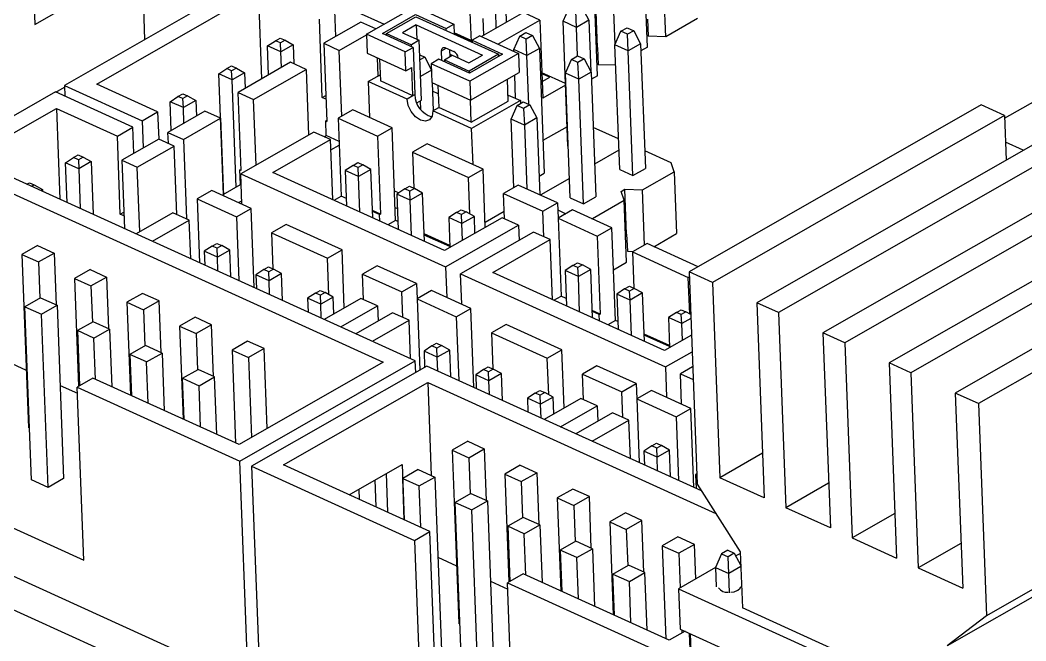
# Model space of a CAD drawing. Header units: millimetres. Extents: x 0 to 279, y 0 to 216.
# Drawn here: x 194.03 to 211.72, y 68.95 to 79.87 of the extents above; entities that cross this region are included whole.
import ezdxf

# ---------------------------------------------------------------- set-up
doc = ezdxf.new("R2010")
doc.units = ezdxf.units.MM

msp = doc.modelspace()

# ---------------------------------------------------------------- linework, layer by layer
at = {"color": 7, "linetype": 'Continuous', "lineweight": 25}
for p, q in [((196.221, 79.531), (196.109, 82.504)), ((194.224, 81.426), (194.286, 79.795)), ((202.583, 79.835), (202.545, 80.859)), ((198.283, 80.774), (200.427, 79.798)), ((194.286, 79.795), (195.519, 80.501)), ((198.199, 80.662), (194.807, 78.722)), ((205.383, 79.579), (205.341, 80.669)), ((195.372, 78.746), (198.216, 80.373)), ((198.216, 80.373), (198.274, 78.838)), ((205.061, 79.395), (205.019, 80.485)), ((204.184, 79.387), (204.154, 80.176)), ((204.49, 79.44), (204.462, 80.166)), ((199.581, 79.585), (199.563, 80.042)), ((200.118, 79.622), (200.975, 80.112)), ((200.975, 80.112), (201.656, 79.802)), ((201.939, 80.005), (201.958, 79.488)), ((202.878, 80.003), (202.14, 79.582)), ((202.402, 79.731), (202.391, 80.024)), ((203.169, 79.871), (202.878, 80.003)), ((203.579, 79.85), (203.683, 80.089)), ((203.812, 79.744), (203.8, 80.036)), ((203.909, 80.099), (204.031, 79.87)), ((204.182, 78.892), (204.14, 79.982)), ((199.341, 78.512), (199.289, 79.885)), ((200.018, 79.835), (199.367, 79.463)), ((200.282, 79.715), (200.018, 79.835)), ((200.401, 79.634), (200.983, 79.967)), ((200.471, 79.637), (200.985, 79.931)), ((200.983, 79.967), (201.519, 79.723)), ((200.985, 79.931), (202.44, 79.269)), ((201.519, 79.723), (201.656, 79.802)), ((201.656, 79.802), (201.663, 79.623)), ((202.183, 79.606), (202.172, 79.899)), ((202.431, 79.449), (203.169, 79.871)), ((203.169, 79.871), (203.221, 78.498)), ((203.812, 79.744), (203.579, 79.85)), ((203.662, 77.655), (203.579, 79.85)), ((204.031, 79.87), (203.812, 79.744)), ((204.031, 79.87), (204.065, 78.967)), ((205.063, 79.89), (205.074, 79.589)), ((205.94, 79.898), (205.383, 79.579)), ((200.799, 79.312), (200.118, 79.622)), ((200.118, 79.622), (200.131, 79.288)), ((200.937, 79.39), (200.401, 79.634)), ((200.471, 79.637), (200.908, 79.438)), ((200.473, 79.601), (200.471, 79.637)), ((200.994, 79.786), (200.754, 79.649)), ((200.754, 79.649), (201.045, 79.517)), ((200.994, 79.786), (202.158, 79.257)), ((200.994, 79.786), (201.003, 79.536)), ((201.52, 79.688), (201.519, 79.723)), ((201.958, 79.512), (201.662, 79.647)), ((201.958, 79.494), (201.663, 79.629)), ((202.813, 79.591), (202.922, 79.654)), ((202.922, 79.654), (203.039, 79.601)), ((203.831, 79.24), (203.812, 79.744)), ((204.488, 79.436), (204.592, 79.676)), ((204.592, 79.676), (204.702, 79.738)), ((204.709, 79.623), (204.592, 79.676)), ((204.702, 79.738), (204.819, 79.685)), ((204.819, 79.685), (204.709, 79.623)), ((204.721, 79.331), (204.709, 79.623)), ((204.819, 79.685), (204.94, 79.456)), ((198.378, 79.417), (198.516, 79.509)), ((198.516, 79.509), (198.598, 79.556)), ((198.603, 79.469), (198.516, 79.509)), ((198.598, 79.556), (198.685, 79.516)), ((198.685, 79.516), (198.603, 79.469)), ((198.611, 79.311), (198.603, 79.469)), ((198.685, 79.516), (198.83, 79.436)), ((199.367, 79.463), (199.419, 78.089)), ((199.367, 79.463), (199.64, 79.339)), ((199.64, 79.339), (200.118, 79.612)), ((201.045, 79.517), (200.908, 79.438)), ((200.909, 79.403), (200.908, 79.438)), ((201.085, 78.46), (201.045, 79.517)), ((201.976, 79.488), (201.969, 79.483)), ((202.112, 79.594), (201.975, 79.516)), ((201.975, 79.516), (202.511, 79.272)), ((201.975, 79.516), (201.976, 79.48)), ((202.112, 79.594), (202.793, 79.284)), ((202.709, 79.352), (202.813, 79.591)), ((202.929, 79.538), (202.813, 79.591)), ((203.039, 79.601), (202.929, 79.538)), ((202.941, 79.246), (202.929, 79.538)), ((203.039, 79.601), (203.161, 79.372)), ((204.94, 79.456), (204.721, 79.331)), ((204.94, 79.456), (205.024, 77.261)), ((205.383, 79.579), (205.074, 79.589)), ((198.611, 79.311), (198.378, 79.417)), ((198.397, 78.908), (198.378, 79.417)), ((198.83, 79.436), (198.611, 79.311)), ((198.621, 79.036), (198.611, 79.311)), ((198.83, 79.436), (198.843, 79.103)), ((199.684, 78.181), (199.64, 79.339)), ((200.131, 79.288), (200.812, 78.978)), ((200.799, 79.312), (200.937, 79.39)), ((200.812, 78.978), (200.799, 79.312)), ((200.937, 79.39), (200.968, 78.562)), ((201.055, 79.262), (201.144, 79.221)), ((201.446, 79.158), (201.44, 79.33)), ((201.509, 79.383), (201.655, 79.317)), ((201.579, 79.351), (201.584, 79.227)), ((201.582, 79.273), (201.73, 79.206)), ((202.44, 79.269), (201.926, 78.975)), ((202.511, 79.272), (201.928, 78.939)), ((202.793, 79.284), (201.937, 78.794)), ((202.44, 79.269), (202.442, 79.233)), ((202.941, 79.246), (202.709, 79.352)), ((202.71, 79.322), (202.709, 79.352)), ((202.793, 79.284), (202.806, 78.951)), ((203.161, 79.372), (202.941, 79.246)), ((203.161, 79.372), (203.244, 77.177)), ((204.184, 79.387), (204.163, 79.375)), ((204.184, 79.387), (204.195, 79.086)), ((204.721, 79.331), (204.488, 79.436)), ((204.572, 77.242), (204.488, 79.436)), ((204.804, 77.136), (204.721, 79.331)), ((205.061, 79.395), (204.945, 79.329)), ((198.784, 79.129), (197.859, 78.6)), ((199.057, 79.005), (198.784, 79.129)), ((200.322, 78.89), (200.31, 79.207)), ((200.347, 79.19), (200.362, 78.801)), ((201.144, 79.221), (201.058, 79.171)), ((201.144, 79.221), (201.259, 79.005)), ((201.392, 79.183), (201.255, 79.104)), ((201.937, 78.794), (201.255, 79.104)), ((201.255, 79.104), (201.268, 78.771)), ((201.928, 78.939), (201.392, 79.183)), ((201.49, 79.174), (201.627, 79.252)), ((201.49, 79.174), (201.491, 79.138)), ((201.49, 79.174), (201.926, 78.975)), ((201.627, 79.252), (201.918, 79.12)), ((201.918, 79.12), (202.158, 79.257)), ((202.974, 78.388), (202.941, 79.246)), ((203.618, 78.939), (203.722, 79.178)), ((203.722, 79.178), (203.832, 79.24)), ((203.838, 79.125), (203.722, 79.178)), ((203.832, 79.24), (203.948, 79.187)), ((203.948, 79.187), (203.838, 79.125)), ((203.851, 78.833), (203.838, 79.125)), ((203.948, 79.187), (204.07, 78.958)), ((204.502, 79.076), (204.195, 79.086)), ((211.344, 78.144), (213.229, 79.223)), ((197.521, 78.927), (197.659, 79.019)), ((197.754, 78.821), (197.521, 78.927)), ((197.602, 76.805), (197.521, 78.927)), ((197.659, 79.019), (197.741, 79.066)), ((197.746, 78.979), (197.659, 79.019)), ((197.741, 79.066), (197.829, 79.026)), ((197.829, 79.026), (197.746, 78.979)), ((197.754, 78.821), (197.746, 78.979)), ((197.973, 78.946), (197.754, 78.821)), ((197.829, 79.026), (197.973, 78.946)), ((197.973, 78.946), (197.984, 78.671)), ((198.132, 78.476), (199.057, 79.005)), ((199.057, 79.005), (199.101, 77.848)), ((200.15, 78.792), (200.358, 78.911)), ((200.812, 78.978), (200.915, 79.037)), ((200.934, 78.542), (200.915, 79.037)), ((201.26, 78.988), (201.069, 78.879)), ((201.926, 78.975), (201.928, 78.939)), ((201.949, 78.461), (202.806, 78.951)), ((203.62, 78.756), (203.204, 78.945)), ((203.341, 78.865), (203.205, 78.927)), ((203.851, 78.833), (203.618, 78.939)), ((203.701, 76.744), (203.618, 78.939)), ((204.07, 78.958), (203.851, 78.833)), ((204.07, 78.958), (204.153, 76.763)), ((196.445, 78.258), (195.372, 78.746)), ((197.825, 76.933), (197.754, 78.821)), ((200.15, 78.792), (200.174, 78.158)), ((200.831, 78.482), (200.15, 78.792)), ((200.934, 78.541), (200.362, 78.801)), ((201.268, 78.771), (201.949, 78.461)), ((201.275, 78.768), (201.293, 78.278)), ((201.937, 78.794), (201.949, 78.461)), ((202.612, 78.445), (202.598, 78.832)), ((202.741, 78.492), (202.726, 78.905)), ((203.21, 78.79), (203.341, 78.865)), ((203.934, 76.638), (203.851, 78.833)), ((204.182, 78.892), (204.075, 78.831)), ((194.646, 78.607), (192.11, 77.156)), ((196.01, 77.986), (194.646, 78.607)), ((194.654, 78.603), (194.808, 78.691)), ((194.807, 78.722), (194.814, 78.53)), ((194.807, 78.722), (196.171, 78.101)), ((196.802, 78.528), (196.885, 78.575)), ((196.885, 78.575), (196.972, 78.536)), ((197.911, 77.227), (197.859, 78.6)), ((197.859, 78.6), (198.132, 78.476)), ((200.934, 78.542), (200.968, 78.562)), ((201.381, 78.572), (201.28, 78.618)), ((201.375, 78.722), (201.39, 78.335)), ((203.622, 78.727), (203.221, 78.498)), ((196.664, 78.436), (196.802, 78.528)), ((196.897, 78.331), (196.664, 78.436)), ((196.684, 77.928), (196.664, 78.436)), ((196.89, 78.489), (196.802, 78.528)), ((196.972, 78.536), (196.89, 78.489)), ((196.897, 78.331), (196.89, 78.489)), ((197.117, 78.456), (196.897, 78.331)), ((196.972, 78.536), (197.117, 78.456)), ((197.117, 78.456), (197.127, 78.181)), ((198.176, 77.319), (198.132, 78.476)), ((199.341, 78.512), (199.402, 78.546)), ((199.404, 78.483), (199.341, 78.512)), ((200.934, 78.541), (200.831, 78.482)), ((200.934, 78.542), (200.934, 78.541)), ((201.004, 78.414), (201.085, 78.46)), ((201.063, 78.447), (201.068, 78.304)), ((201.962, 78.073), (201.947, 78.462)), ((201.962, 78.073), (202.612, 78.445)), ((202.825, 78.454), (201.968, 77.964)), ((202.608, 78.553), (202.825, 78.454)), ((202.766, 78.37), (202.876, 78.433)), ((202.825, 78.454), (202.827, 78.405)), ((202.876, 78.433), (202.992, 78.38)), ((202.992, 78.38), (202.882, 78.317)), ((202.992, 78.38), (203.114, 78.151)), ((210.933, 78.38), (205.793, 75.44)), ((211.342, 78.194), (210.933, 78.38)), ((192.675, 77.181), (194.663, 78.318)), ((194.663, 78.318), (195.736, 77.829)), ((194.663, 78.318), (194.723, 76.722)), ((196.171, 78.101), (196.445, 78.258)), ((196.445, 78.258), (196.463, 77.779)), ((197.277, 78.267), (196.626, 77.894)), ((196.908, 78.056), (196.897, 78.331)), ((197.549, 78.143), (197.277, 78.267)), ((199.878, 78.293), (199.621, 78.145)), ((200.569, 77.978), (199.878, 78.293)), ((201.287, 78.274), (201.39, 78.333)), ((201.968, 77.964), (201.287, 78.274)), ((201.39, 78.333), (201.39, 78.335)), ((201.962, 78.073), (201.39, 78.333)), ((202.662, 78.131), (202.766, 78.37)), ((202.882, 78.317), (202.766, 78.37)), ((202.882, 78.317), (202.895, 78.025)), ((196.171, 78.101), (196.189, 77.622)), ((196.898, 77.77), (197.549, 78.143)), ((197.549, 78.143), (197.601, 76.78)), ((199.401, 78.098), (199.418, 78.108)), ((199.401, 78.098), (199.419, 78.089)), ((199.411, 77.84), (199.401, 78.098)), ((199.621, 78.145), (200.312, 77.831)), ((199.621, 78.145), (199.673, 76.772)), ((202.895, 78.025), (202.662, 78.131)), ((202.708, 76.923), (202.662, 78.131)), ((203.114, 78.151), (202.895, 78.025)), ((202.895, 78.025), (202.937, 76.901)), ((203.114, 78.151), (203.165, 76.797)), ((211.342, 78.194), (206.202, 75.254)), ((211.342, 78.194), (211.372, 77.408)), ((195.736, 77.829), (196.01, 77.986)), ((196.027, 77.529), (196.01, 77.986)), ((196.626, 77.894), (196.898, 77.77)), ((196.633, 77.703), (196.626, 77.894)), ((199.192, 77.9), (197.907, 77.165)), ((199.483, 77.768), (199.192, 77.9)), ((200.312, 77.831), (200.569, 77.978)), ((200.631, 76.347), (200.569, 77.978)), ((201.992, 77.331), (201.968, 77.964)), ((203.649, 77.995), (203.222, 77.751)), ((204.551, 77.78), (204.107, 77.982)), ((195.788, 76.456), (195.736, 77.829)), ((196.465, 77.779), (195.813, 77.407)), ((196.737, 77.655), (196.465, 77.779)), ((196.898, 77.77), (196.951, 76.372)), ((198.473, 77.19), (199.483, 77.768)), ((199.373, 77.818), (199.411, 77.84)), ((199.636, 77.737), (199.411, 77.84)), ((199.524, 76.712), (199.483, 77.768)), ((199.49, 77.587), (199.639, 77.672)), ((200.312, 77.831), (200.364, 76.458)), ((201.187, 77.697), (200.93, 77.55)), ((202.169, 77.25), (201.187, 77.697)), ((212.124, 77.839), (206.984, 74.898)), ((211.672, 77.58), (211.36, 77.722)), ((194.962, 77.453), (195.045, 77.5)), ((195.045, 77.5), (195.132, 77.46)), ((196.086, 77.283), (196.737, 77.655)), ((196.783, 76.448), (196.737, 77.655)), ((200.93, 77.55), (201.912, 77.103)), ((200.93, 77.55), (200.954, 76.912)), ((203.662, 77.655), (203.667, 77.653)), ((204.559, 77.582), (204.132, 77.337)), ((205.476, 77.359), (205.012, 77.57)), ((212.506, 77.665), (207.366, 74.724)), ((194.824, 77.361), (194.962, 77.453)), ((195.057, 77.255), (194.824, 77.361)), ((194.851, 76.664), (194.824, 77.361)), ((195.05, 77.413), (194.962, 77.453)), ((195.132, 77.46), (195.05, 77.413)), ((195.05, 77.413), (195.057, 77.255)), ((195.276, 77.381), (195.057, 77.255)), ((195.132, 77.46), (195.276, 77.381)), ((195.276, 77.381), (195.311, 76.454)), ((195.813, 77.407), (195.859, 76.205)), ((195.813, 77.407), (196.086, 77.283)), ((199.883, 77.315), (199.745, 77.224)), ((199.883, 77.315), (199.965, 77.363)), ((199.97, 77.276), (199.883, 77.315)), ((199.965, 77.363), (200.053, 77.323)), ((200.053, 77.323), (199.97, 77.276)), ((200.197, 77.243), (200.053, 77.323)), ((205.531, 77.204), (205.476, 77.359)), ((200.977, 73.877), (193.611, 77.227)), ((195.057, 77.255), (195.083, 76.558)), ((196.129, 76.148), (196.086, 77.283)), ((197.582, 77.292), (197.583, 77.292)), ((197.893, 77.235), (197.911, 77.245)), ((197.903, 76.977), (197.893, 77.235)), ((197.911, 77.227), (197.893, 77.235)), ((197.907, 77.165), (201.509, 75.527)), ((197.928, 76.631), (197.907, 77.165)), ((201.492, 75.816), (198.473, 77.19)), ((199.978, 77.118), (199.745, 77.224)), ((199.745, 77.224), (199.769, 76.6)), ((199.978, 77.118), (199.97, 77.276)), ((200.197, 77.243), (199.978, 77.118)), ((200.229, 76.391), (200.197, 77.243)), ((201.912, 77.103), (202.169, 77.25)), ((202.208, 76.226), (202.169, 77.25)), ((203.153, 77.125), (203.244, 77.177)), ((204.572, 77.242), (204.804, 77.136)), ((204.804, 77.136), (205.024, 77.261)), ((204.974, 76.885), (205.531, 77.204)), ((205.531, 77.204), (205.572, 76.114)), ((213.288, 77.309), (208.148, 74.369)), ((194.144, 76.985), (194.188, 77.01)), ((194.188, 77.01), (194.275, 76.97)), ((194.275, 76.97), (194.232, 76.945)), ((194.275, 76.97), (194.42, 76.89)), ((197.6, 76.804), (197.903, 76.977)), ((197.915, 76.972), (197.903, 76.977)), ((200.001, 76.494), (199.978, 77.118)), ((201.937, 76.459), (201.912, 77.103)), ((202.788, 76.969), (202.531, 76.822)), ((203.479, 76.654), (202.788, 76.969)), ((203.688, 77.084), (203.186, 76.796)), ((213.67, 77.135), (208.53, 74.195)), ((193.628, 76.938), (200.412, 73.852)), ((194.42, 76.89), (194.39, 76.873)), ((194.42, 76.89), (194.421, 76.859)), ((197.397, 76.873), (197.14, 76.726)), ((198.088, 76.559), (197.397, 76.873)), ((200.611, 76.867), (200.688, 76.832)), ((200.792, 76.902), (200.654, 76.81)), ((200.887, 76.704), (200.654, 76.81)), ((200.654, 76.81), (200.678, 76.186)), ((200.792, 76.902), (200.875, 76.949)), ((200.88, 76.862), (200.792, 76.902)), ((200.875, 76.949), (200.962, 76.909)), ((200.962, 76.909), (200.88, 76.862)), ((200.887, 76.704), (200.88, 76.862)), ((201.106, 76.829), (200.887, 76.704)), ((201.106, 76.829), (200.962, 76.909)), ((201.139, 75.977), (201.106, 76.829)), ((202.531, 76.822), (203.222, 76.507)), ((202.548, 76.374), (202.531, 76.822)), ((203.166, 76.797), (203.186, 76.796)), ((203.186, 76.796), (203.189, 76.786)), ((203.186, 76.788), (203.186, 76.796)), ((204.597, 76.856), (204.665, 76.895)), ((204.652, 76.701), (204.597, 76.856)), ((204.665, 76.895), (204.974, 76.885)), ((204.695, 76.106), (204.665, 76.895)), ((205.011, 75.913), (204.974, 76.885)), ((197.14, 76.726), (197.831, 76.412)), ((197.14, 76.726), (197.182, 75.603)), ((197.868, 76.659), (197.925, 76.692)), ((199.548, 76.701), (199.673, 76.772)), ((199.764, 76.731), (199.673, 76.772)), ((200.911, 76.081), (200.887, 76.704)), ((203.222, 76.507), (203.479, 76.654)), ((203.479, 76.654), (203.489, 76.387)), ((203.701, 76.744), (203.934, 76.638)), ((203.934, 76.638), (204.153, 76.763)), ((204.095, 76.382), (204.652, 76.701)), ((204.693, 75.611), (204.652, 76.701)), ((214.452, 76.779), (209.312, 73.839)), ((195.788, 76.456), (195.848, 76.491)), ((195.851, 76.428), (195.788, 76.456)), ((196.711, 76.481), (196.065, 76.111)), ((197.002, 76.349), (196.711, 76.481)), ((197.831, 76.412), (198.088, 76.559)), ((198.14, 75.167), (198.088, 76.559)), ((200.364, 76.458), (200.224, 76.521)), ((200.347, 76.448), (200.225, 76.503)), ((200.347, 76.448), (200.364, 76.458)), ((200.351, 76.335), (200.347, 76.448)), ((200.622, 76.575), (200.664, 76.556)), ((201.702, 76.488), (201.564, 76.396)), ((201.702, 76.488), (201.784, 76.535)), ((201.789, 76.448), (201.702, 76.488)), ((201.784, 76.535), (201.871, 76.495)), ((201.871, 76.495), (201.789, 76.448)), ((201.797, 76.29), (201.789, 76.448)), ((202.016, 76.416), (201.871, 76.495)), ((202.205, 76.317), (202.543, 76.51)), ((203.239, 76.06), (203.222, 76.507)), ((203.484, 76.53), (203.626, 76.465)), ((203.745, 76.533), (203.488, 76.386)), ((204.436, 76.219), (203.745, 76.533)), ((214.834, 76.606), (209.694, 73.665)), ((196.356, 75.979), (197.002, 76.349)), ((197.028, 75.673), (197.002, 76.349)), ((197.831, 76.412), (197.873, 75.289)), ((198.706, 76.277), (198.449, 76.13)), ((199.688, 75.831), (198.706, 76.277)), ((200.631, 76.347), (200.495, 76.27)), ((200.673, 76.328), (200.631, 76.347)), ((202.503, 76.395), (201.492, 75.816)), ((201.509, 75.527), (202.794, 76.262)), ((201.797, 76.29), (201.564, 76.396)), ((201.564, 76.396), (201.584, 75.869)), ((202.016, 76.416), (201.797, 76.29)), ((201.808, 75.997), (201.797, 76.29)), ((202.027, 76.123), (202.016, 76.416)), ((202.794, 76.262), (202.503, 76.395)), ((202.794, 76.262), (202.804, 75.995)), ((203.488, 76.386), (204.179, 76.072)), ((203.488, 76.386), (203.54, 75.013)), ((204.075, 76.383), (204.095, 76.382)), ((204.095, 76.374), (204.095, 76.382)), ((198.449, 76.13), (199.431, 75.684)), ((198.449, 76.13), (198.473, 75.493)), ((201.582, 75.903), (201.134, 76.108)), ((201.583, 75.886), (201.134, 76.09)), ((203.059, 76.141), (201.774, 75.406)), ((203.35, 76.009), (203.059, 76.141)), ((204.179, 76.072), (204.436, 76.219)), ((204.498, 74.588), (204.436, 76.219)), ((204.695, 76.106), (204.675, 76.094)), ((204.695, 76.106), (204.707, 75.805)), ((205.171, 75.884), (205.572, 76.114)), ((215.616, 76.25), (210.476, 73.309)), ((194.331, 75.904), (194.057, 75.747)), ((194.331, 75.904), (194.622, 75.772)), ((197.402, 75.896), (197.484, 75.943)), ((197.484, 75.943), (197.571, 75.903)), ((197.571, 75.903), (197.489, 75.856)), ((197.716, 75.824), (197.571, 75.903)), ((202.34, 75.431), (203.35, 76.009)), ((203.39, 74.952), (203.35, 76.009)), ((204.179, 76.072), (204.231, 74.699)), ((205.054, 75.938), (204.797, 75.791)), ((205.95, 75.53), (205.054, 75.938)), ((216.025, 76.064), (210.885, 73.123)), ((194.057, 75.747), (194.348, 75.615)), ((194.057, 75.747), (194.172, 72.7)), ((194.348, 75.615), (194.622, 75.772)), ((194.622, 75.772), (194.657, 74.862)), ((197.402, 75.896), (197.264, 75.804)), ((197.496, 75.698), (197.264, 75.804)), ((197.264, 75.804), (197.273, 75.562)), ((197.489, 75.856), (197.402, 75.896)), ((197.496, 75.698), (197.489, 75.856)), ((197.716, 75.824), (197.496, 75.698)), ((197.734, 75.352), (197.716, 75.824)), ((199.431, 75.684), (199.688, 75.831)), ((199.727, 74.807), (199.688, 75.831)), ((204.707, 75.805), (204.817, 75.802)), ((204.797, 75.791), (205.779, 75.344)), ((204.797, 75.791), (204.821, 75.153)), ((194.348, 75.615), (194.372, 74.979)), ((197.506, 75.456), (197.496, 75.698)), ((199.456, 75.04), (199.431, 75.684)), ((200.306, 75.549), (200.049, 75.402)), ((200.998, 75.235), (200.306, 75.549)), ((203.75, 75.556), (203.612, 75.464)), ((203.75, 75.556), (203.832, 75.603)), ((203.837, 75.517), (203.75, 75.556)), ((203.832, 75.603), (203.92, 75.564)), ((203.92, 75.564), (203.837, 75.517)), ((204.064, 75.484), (203.92, 75.564)), ((204.464, 75.48), (204.693, 75.611)), ((195.255, 75.484), (194.981, 75.327)), ((195.255, 75.484), (195.546, 75.351)), ((198.311, 75.482), (198.173, 75.39)), ((198.406, 75.284), (198.173, 75.39)), ((198.173, 75.39), (198.182, 75.148)), ((198.311, 75.482), (198.393, 75.529)), ((198.398, 75.443), (198.311, 75.482)), ((198.393, 75.529), (198.481, 75.49)), ((198.481, 75.49), (198.398, 75.443)), ((198.406, 75.284), (198.398, 75.443)), ((198.625, 75.41), (198.406, 75.284)), ((198.625, 75.41), (198.481, 75.49)), ((198.643, 74.938), (198.625, 75.41)), ((200.049, 75.402), (200.741, 75.088)), ((200.066, 74.955), (200.049, 75.402)), ((201.509, 75.527), (201.529, 74.993)), ((201.774, 75.406), (205.376, 73.768)), ((201.795, 74.872), (201.774, 75.406)), ((205.359, 74.057), (202.34, 75.431)), ((203.845, 75.358), (203.612, 75.464)), ((203.612, 75.464), (203.636, 74.841)), ((203.845, 75.358), (203.837, 75.517)), ((204.064, 75.484), (203.845, 75.358)), ((204.096, 74.631), (204.064, 75.484)), ((205.793, 75.44), (205.934, 71.706)), ((206.202, 75.254), (205.793, 75.44)), ((194.981, 75.327), (195.272, 75.194)), ((194.981, 75.327), (195.053, 73.429)), ((195.272, 75.194), (195.546, 75.351)), ((195.272, 75.194), (195.296, 74.558)), ((195.546, 75.351), (195.581, 74.442)), ((198.415, 75.042), (198.406, 75.284)), ((200.741, 75.088), (200.998, 75.235)), ((200.998, 75.235), (201.008, 74.968)), ((203.868, 74.735), (203.845, 75.358)), ((205.779, 75.344), (205.796, 75.353)), ((205.804, 74.7), (205.779, 75.344)), ((206.202, 75.254), (206.332, 71.82)), ((196.179, 75.063), (195.905, 74.907)), ((196.47, 74.931), (196.179, 75.063)), ((199.22, 75.069), (199.082, 74.977)), ((199.22, 75.069), (199.303, 75.116)), ((199.308, 75.029), (199.22, 75.069)), ((199.303, 75.116), (199.39, 75.076)), ((199.39, 75.076), (199.308, 75.029)), ((199.315, 74.871), (199.308, 75.029)), ((199.535, 74.996), (199.39, 75.076)), ((200.758, 74.64), (200.741, 75.088)), ((201.264, 75.114), (201.007, 74.967)), ((201.955, 74.799), (201.264, 75.114)), ((204.659, 75.143), (204.521, 75.051)), ((204.754, 74.945), (204.521, 75.051)), ((204.521, 75.051), (204.545, 74.427)), ((204.659, 75.143), (204.742, 75.19)), ((204.747, 75.103), (204.659, 75.143)), ((204.742, 75.19), (204.829, 75.15)), ((204.829, 75.15), (204.747, 75.103)), ((204.754, 74.945), (204.747, 75.103)), ((204.973, 75.07), (204.754, 74.945)), ((204.973, 75.07), (204.829, 75.15)), ((205.006, 74.218), (204.973, 75.07)), ((194.385, 74.986), (194.111, 74.829)), ((194.385, 74.986), (194.676, 74.853)), ((194.401, 74.697), (194.676, 74.853)), ((194.676, 74.853), (194.791, 71.806)), ((195.905, 74.907), (196.196, 74.774)), ((195.905, 74.907), (195.967, 73.27)), ((196.47, 74.931), (196.196, 74.774)), ((196.504, 74.021), (196.47, 74.931)), ((199.315, 74.871), (199.082, 74.977)), ((199.082, 74.977), (199.092, 74.734)), ((199.535, 74.996), (199.315, 74.871)), ((199.324, 74.628), (199.315, 74.871)), ((200.021, 74.975), (199.375, 74.605)), ((199.546, 74.703), (199.535, 74.996)), ((199.666, 74.473), (200.312, 74.843)), ((200.312, 74.843), (200.021, 74.975)), ((200.312, 74.843), (200.322, 74.575)), ((201.007, 74.967), (201.698, 74.652)), ((201.007, 74.967), (201.054, 73.712)), ((203.415, 74.941), (203.54, 75.013)), ((203.631, 74.972), (203.54, 75.013)), ((204.778, 74.321), (204.754, 74.945)), ((206.984, 74.898), (207.114, 71.465)), ((207.366, 74.724), (206.984, 74.898)), ((194.111, 74.829), (194.401, 74.697)), ((194.226, 71.782), (194.111, 74.829)), ((194.517, 71.649), (194.401, 74.697)), ((196.196, 74.774), (196.22, 74.138)), ((200.578, 74.722), (199.932, 74.352)), ((200.869, 74.589), (200.578, 74.722)), ((201.698, 74.652), (201.955, 74.799)), ((202.007, 73.408), (201.955, 74.799)), ((204.231, 74.699), (204.091, 74.762)), ((204.214, 74.689), (204.092, 74.744)), ((204.214, 74.689), (204.231, 74.699)), ((204.218, 74.576), (204.214, 74.689)), ((205.569, 74.729), (205.431, 74.637)), ((205.569, 74.729), (205.651, 74.776)), ((205.656, 74.689), (205.569, 74.729)), ((205.651, 74.776), (205.738, 74.736)), ((205.738, 74.736), (205.656, 74.689)), ((205.663, 74.531), (205.656, 74.689)), ((205.821, 74.69), (205.738, 74.736)), ((207.366, 74.724), (207.496, 71.291)), ((195.309, 74.565), (195.034, 74.409)), ((195.6, 74.433), (195.309, 74.565)), ((197.103, 74.643), (196.829, 74.486)), ((196.829, 74.486), (197.12, 74.354)), ((196.829, 74.486), (196.891, 72.85)), ((197.394, 74.511), (197.103, 74.643)), ((197.394, 74.511), (197.12, 74.354)), ((197.428, 73.601), (197.394, 74.511)), ((200.223, 74.22), (200.869, 74.589)), ((200.895, 73.914), (200.869, 74.589)), ((201.698, 74.652), (201.74, 73.529)), ((202.573, 74.518), (202.316, 74.371)), ((203.555, 74.071), (202.573, 74.518)), ((204.498, 74.588), (204.362, 74.51)), ((204.54, 74.569), (204.498, 74.588)), ((205.663, 74.531), (205.431, 74.637)), ((205.431, 74.637), (205.451, 74.11)), ((205.824, 74.623), (205.663, 74.531)), ((205.675, 74.238), (205.663, 74.531)), ((183.065, 74.429), (213.729, 60.479)), ((195.034, 74.409), (195.071, 73.44)), ((195.325, 74.276), (195.034, 74.409)), ((195.325, 74.276), (195.6, 74.433)), ((195.6, 74.433), (195.638, 73.42)), ((197.12, 74.354), (197.144, 73.718)), ((202.316, 74.371), (203.298, 73.924)), ((202.316, 74.371), (202.34, 73.734)), ((205.449, 74.144), (205.001, 74.348)), ((205.45, 74.126), (205.001, 74.33)), ((205.835, 74.33), (205.359, 74.057)), ((208.148, 74.369), (208.278, 70.935)), ((208.53, 74.195), (208.148, 74.369)), ((195.353, 73.549), (195.325, 74.276)), ((196.232, 74.145), (195.958, 73.988)), ((196.523, 74.013), (196.232, 74.145)), ((198.027, 74.223), (197.753, 74.066)), ((198.318, 74.09), (198.027, 74.223)), ((201.269, 74.137), (201.131, 74.045)), ((201.269, 74.137), (201.351, 74.184)), ((201.356, 74.097), (201.269, 74.137)), ((201.351, 74.184), (201.438, 74.144)), ((201.438, 74.144), (201.356, 74.097)), ((201.583, 74.064), (201.438, 74.144)), ((208.53, 74.195), (208.66, 70.761)), ((195.958, 73.988), (195.986, 73.261)), ((196.249, 73.856), (195.958, 73.988)), ((196.249, 73.856), (196.523, 74.013)), ((196.523, 74.013), (196.562, 72.999)), ((197.753, 74.066), (198.044, 73.934)), ((197.753, 74.066), (197.815, 72.429)), ((198.318, 74.09), (198.044, 73.934)), ((198.371, 72.685), (198.318, 74.09)), ((201.363, 73.939), (201.131, 74.045)), ((201.131, 74.045), (201.141, 73.762)), ((201.363, 73.939), (201.356, 74.097)), ((201.583, 74.064), (201.363, 73.939)), ((201.601, 73.593), (201.583, 74.064)), ((203.298, 73.924), (203.555, 74.071)), ((203.594, 73.048), (203.555, 74.071)), ((205.376, 73.768), (205.846, 74.037)), ((193.805, 73.863), (194.134, 73.713)), ((196.277, 73.129), (196.249, 73.856)), ((200.412, 73.852), (197.876, 72.401)), ((197.893, 72.112), (200.977, 73.877)), ((198.044, 73.934), (198.097, 72.528)), ((201.18, 73.784), (198.096, 72.02)), ((200.985, 73.672), (200.977, 73.877)), ((206.011, 71.587), (201.18, 73.784)), ((201.373, 73.697), (201.363, 73.939)), ((203.323, 73.281), (203.298, 73.924)), ((204.173, 73.79), (203.916, 73.643)), ((204.865, 73.476), (204.173, 73.79)), ((209.312, 73.839), (209.442, 70.406)), ((209.694, 73.665), (209.312, 73.839)), ((196.882, 73.568), (197.156, 73.725)), ((197.447, 73.592), (197.156, 73.725)), ((202.178, 73.723), (202.04, 73.631)), ((202.273, 73.525), (202.04, 73.631)), ((202.04, 73.631), (202.049, 73.389)), ((202.178, 73.723), (202.26, 73.77)), ((202.265, 73.683), (202.178, 73.723)), ((202.26, 73.77), (202.348, 73.73)), ((202.348, 73.73), (202.265, 73.683)), ((202.273, 73.525), (202.265, 73.683)), ((202.492, 73.651), (202.273, 73.525)), ((202.492, 73.651), (202.348, 73.73)), ((202.51, 73.179), (202.492, 73.651)), ((203.916, 73.643), (204.608, 73.329)), ((203.933, 73.195), (203.916, 73.643)), ((205.376, 73.768), (205.396, 73.234)), ((205.856, 73.77), (205.641, 73.647)), ((205.641, 73.647), (205.865, 73.545)), ((205.662, 73.113), (205.641, 73.647)), ((209.694, 73.665), (209.824, 70.232)), ((194.729, 73.443), (195.033, 73.305)), ((195.303, 73.572), (195.029, 73.415)), ((197.876, 72.401), (195.303, 73.572)), ((196.91, 72.841), (196.882, 73.568)), ((196.882, 73.568), (197.173, 73.436)), ((197.173, 73.436), (197.447, 73.592)), ((197.201, 72.709), (197.173, 73.436)), ((197.486, 72.579), (197.447, 73.592)), ((198.661, 72.044), (201.197, 73.495)), ((201.197, 73.495), (206.265, 71.19)), ((201.197, 73.495), (201.259, 71.858)), ((202.282, 73.283), (202.273, 73.525)), ((204.608, 73.329), (204.865, 73.476)), ((204.865, 73.476), (204.875, 73.208)), ((195.029, 73.415), (197.893, 72.112)), ((195.144, 70.368), (195.029, 73.415)), ((203.087, 73.309), (202.949, 73.217)), ((203.087, 73.309), (203.17, 73.356)), ((203.175, 73.27), (203.087, 73.309)), ((203.17, 73.356), (203.257, 73.317)), ((203.257, 73.317), (203.175, 73.27)), ((203.182, 73.112), (203.175, 73.27)), ((203.402, 73.237), (203.257, 73.317)), ((204.625, 72.881), (204.608, 73.329)), ((205.131, 73.355), (204.874, 73.208)), ((205.822, 73.04), (205.131, 73.355)), ((210.476, 73.309), (210.606, 69.876)), ((210.885, 73.123), (210.476, 73.309)), ((203.182, 73.112), (202.949, 73.217)), ((202.949, 73.217), (202.959, 72.975)), ((203.402, 73.237), (203.182, 73.112)), ((203.191, 72.869), (203.182, 73.112)), ((203.888, 73.216), (203.242, 72.846)), ((203.413, 72.944), (203.402, 73.237)), ((203.533, 72.714), (204.179, 73.084)), ((204.179, 73.084), (203.888, 73.216)), ((204.179, 73.084), (204.189, 72.816)), ((204.874, 73.208), (205.565, 72.893)), ((204.874, 73.208), (204.916, 72.085)), ((210.885, 73.123), (211.027, 69.39)), ((204.445, 72.963), (203.799, 72.593)), ((204.736, 72.83), (204.445, 72.963)), ((205.565, 72.893), (205.822, 73.04)), ((205.565, 72.893), (205.607, 71.77)), ((205.874, 71.649), (205.822, 73.04)), ((204.09, 72.46), (204.736, 72.83)), ((204.762, 72.155), (204.736, 72.83)), ((194.192, 72.691), (194.172, 72.7)), ((201.9, 72.461), (201.626, 72.304)), ((201.9, 72.461), (202.191, 72.328)), ((205.136, 72.378), (204.998, 72.286)), ((205.136, 72.378), (205.218, 72.425)), ((205.223, 72.338), (205.136, 72.378)), ((205.218, 72.425), (205.305, 72.385)), ((205.305, 72.385), (205.223, 72.338)), ((205.45, 72.305), (205.305, 72.385)), ((201.626, 72.304), (201.917, 72.172)), ((201.626, 72.304), (201.741, 69.257)), ((201.917, 72.172), (202.191, 72.328)), ((202.191, 72.328), (202.225, 71.419)), ((205.23, 72.18), (204.998, 72.286)), ((204.998, 72.286), (205.007, 72.043)), ((205.23, 72.18), (205.223, 72.338)), ((205.45, 72.305), (205.23, 72.18)), ((205.468, 71.834), (205.45, 72.305)), ((207.084, 72.251), (206.332, 71.82)), ((216.167, 72.33), (211.027, 69.39)), ((198.041, 68.207), (197.893, 72.112)), ((198.096, 72.02), (200.961, 70.717)), ((198.096, 72.02), (198.244, 68.114)), ((201.235, 70.874), (198.661, 72.044)), ((199.814, 71.52), (200.744, 72.052)), ((200.744, 72.052), (200.781, 71.08)), ((201.917, 72.172), (201.941, 71.535)), ((202.824, 72.04), (202.55, 71.884)), ((202.824, 72.04), (203.115, 71.908)), ((205.24, 71.937), (205.23, 72.18)), ((200.464, 71.892), (200.49, 71.212)), ((201.03, 71.963), (200.755, 71.806)), ((201.03, 71.963), (201.321, 71.83)), ((201.046, 71.674), (201.321, 71.83)), ((201.321, 71.83), (201.436, 68.783)), ((202.55, 71.884), (202.841, 71.751)), ((202.55, 71.884), (202.622, 69.986)), ((202.841, 71.751), (203.115, 71.908)), ((203.115, 71.908), (203.149, 70.998)), ((205.928, 71.886), (205.907, 71.872)), ((205.928, 71.862), (205.907, 71.872)), ((205.907, 71.872), (205.916, 71.63)), ((194.517, 71.649), (194.226, 71.782)), ((194.791, 71.806), (194.517, 71.649)), ((200.287, 71.305), (200.269, 71.78)), ((200.755, 71.806), (201.046, 71.674)), ((200.783, 71.079), (200.755, 71.806)), ((201.074, 70.947), (201.046, 71.674)), ((202.841, 71.751), (202.865, 71.115)), ((205.934, 71.706), (206.694, 70.517)), ((207.114, 71.465), (206.332, 71.82)), ((208.248, 71.721), (207.496, 71.291)), ((215.472, 71.803), (210.332, 68.862)), ((190.675, 71.558), (198.041, 68.207)), ((199.996, 71.437), (199.989, 71.62)), ((201.954, 71.543), (201.679, 71.386)), ((201.954, 71.543), (202.245, 71.41)), ((203.748, 71.62), (203.474, 71.463)), ((204.039, 71.488), (203.748, 71.62)), ((204.039, 71.488), (203.765, 71.331)), ((204.073, 70.578), (204.039, 71.488)), ((201.679, 71.386), (201.97, 71.253)), ((201.795, 68.339), (201.679, 71.386)), ((201.97, 71.253), (202.245, 71.41)), ((202.245, 71.41), (202.36, 68.363)), ((203.474, 71.463), (203.765, 71.331)), ((203.474, 71.463), (203.536, 69.827)), ((203.765, 71.331), (203.789, 70.695)), ((202.086, 68.206), (201.97, 71.253)), ((204.672, 71.2), (204.398, 71.043)), ((204.963, 71.067), (204.672, 71.2)), ((208.278, 70.935), (207.496, 71.291)), ((209.412, 71.192), (208.66, 70.761)), ((193.507, 71.113), (195.144, 70.368)), ((202.877, 71.122), (202.603, 70.965)), ((202.603, 70.965), (202.64, 69.996)), ((202.894, 70.833), (202.603, 70.965)), ((203.168, 70.99), (202.877, 71.122)), ((202.894, 70.833), (203.168, 70.99)), ((203.168, 70.99), (203.207, 69.976)), ((204.398, 71.043), (204.689, 70.911)), ((204.398, 71.043), (204.46, 69.406)), ((204.963, 71.067), (204.689, 70.911)), ((204.997, 70.158), (204.963, 71.067)), ((200.961, 70.717), (201.235, 70.874)), ((201.35, 67.826), (201.235, 70.874)), ((202.922, 70.106), (202.894, 70.833)), ((204.689, 70.911), (204.713, 70.274)), ((205.596, 70.78), (205.322, 70.623)), ((205.887, 70.647), (205.596, 70.78)), ((200.961, 70.717), (201.076, 67.67)), ((203.801, 70.702), (203.527, 70.545)), ((204.092, 70.57), (203.801, 70.702)), ((205.322, 70.623), (205.613, 70.49)), ((205.322, 70.623), (205.384, 68.986)), ((205.887, 70.647), (205.613, 70.49)), ((205.91, 70.038), (205.887, 70.647)), ((208.66, 70.761), (209.442, 70.406)), ((210.576, 70.662), (209.824, 70.232)), ((201.374, 70.42), (201.703, 70.27)), ((203.818, 70.413), (203.527, 70.545)), ((203.527, 70.545), (203.555, 69.818)), ((203.818, 70.413), (204.092, 70.57)), ((204.092, 70.57), (204.131, 69.556)), ((205.613, 70.49), (205.636, 69.881)), ((206.362, 70.482), (206.258, 70.242)), ((206.472, 70.544), (206.362, 70.482)), ((206.362, 70.482), (206.479, 70.429)), ((206.472, 70.544), (206.588, 70.491)), ((206.588, 70.491), (206.479, 70.429)), ((206.491, 70.136), (206.479, 70.429)), ((206.588, 70.491), (206.704, 70.275)), ((206.696, 70.488), (206.615, 70.442)), ((206.694, 70.517), (206.732, 69.53)), ((203.846, 69.686), (203.818, 70.413)), ((204.451, 70.125), (204.725, 70.282)), ((205.016, 70.149), (204.725, 70.282)), ((206.258, 70.242), (206.491, 70.136)), ((206.258, 70.242), (206.271, 69.898)), ((206.704, 70.258), (206.491, 70.136)), ((202.872, 70.129), (202.597, 69.972)), ((205.445, 68.958), (202.872, 70.129)), ((204.479, 69.398), (204.451, 70.125)), ((204.451, 70.125), (204.742, 69.992)), ((204.742, 69.992), (205.016, 70.149)), ((205.055, 69.136), (205.016, 70.149)), ((206.258, 70.238), (205.608, 69.865)), ((206.504, 69.792), (206.491, 70.136)), ((209.824, 70.232), (210.606, 69.876)), ((202.298, 70), (202.602, 69.861)), ((202.597, 69.972), (205.462, 68.669)), ((202.713, 66.925), (202.597, 69.972)), ((204.77, 69.265), (204.742, 69.992)), ((205.608, 69.865), (211.151, 67.343)), ((205.608, 69.865), (205.634, 69.157)), ((210.369, 67.875), (206.732, 69.53)), ((211.027, 69.39), (210.332, 68.862)), ((201.76, 69.248), (201.741, 69.257)), ((205.722, 69.117), (205.445, 68.958)), ((205.634, 69.157), (211.178, 66.635)), ((205.664, 69.143), (205.666, 69.084)), ((205.837, 68.159), (205.802, 69.081)), ((205.828, 68.774), (205.816, 69.074))]:
    msp.add_line(p, q, dxfattribs=at)
at = {"color": 8, "linetype": 'Continuous', "lineweight": 25}
msp.add_line((201.44, 79.33), (201.522, 79.377), dxfattribs=at)
at = {"color": 7, "linetype": 'Continuous', "lineweight": 25, "flags": 128}
for points in [[(201.44, 79.33), (201.441, 79.346), (201.444, 79.361), (201.45, 79.372), (201.459, 79.381), (201.47, 79.387), (201.482, 79.389), (201.495, 79.388), (201.509, 79.383)], [(201.287, 78.274), (201.273, 78.18), (201.227, 78.116), (201.155, 78.092), (201.069, 78.111), (200.981, 78.171), (200.905, 78.262), (200.853, 78.371), (200.831, 78.482)], [(206.648, 69.839), (206.689, 69.873), (206.701, 69.904)], [(206.526, 69.805), (206.585, 69.814), (206.648, 69.839)]]:
    msp.add_lwpolyline(points, dxfattribs=at)
at = {"color": 7, "linetype": 'Continuous', "lineweight": 25}
for centre, radius, start, end in [((201.586, 79.189), 0.146, 6.6899, 61.5994), ((201.376, 78.564), 0.408, 180.3651, 254.8815), ((206.461, 69.987), 0.184, 215.7102, 275.366)]:
    msp.add_arc(centre, radius, start, end, dxfattribs=at)

doc.saveas('drawing.dxf')
